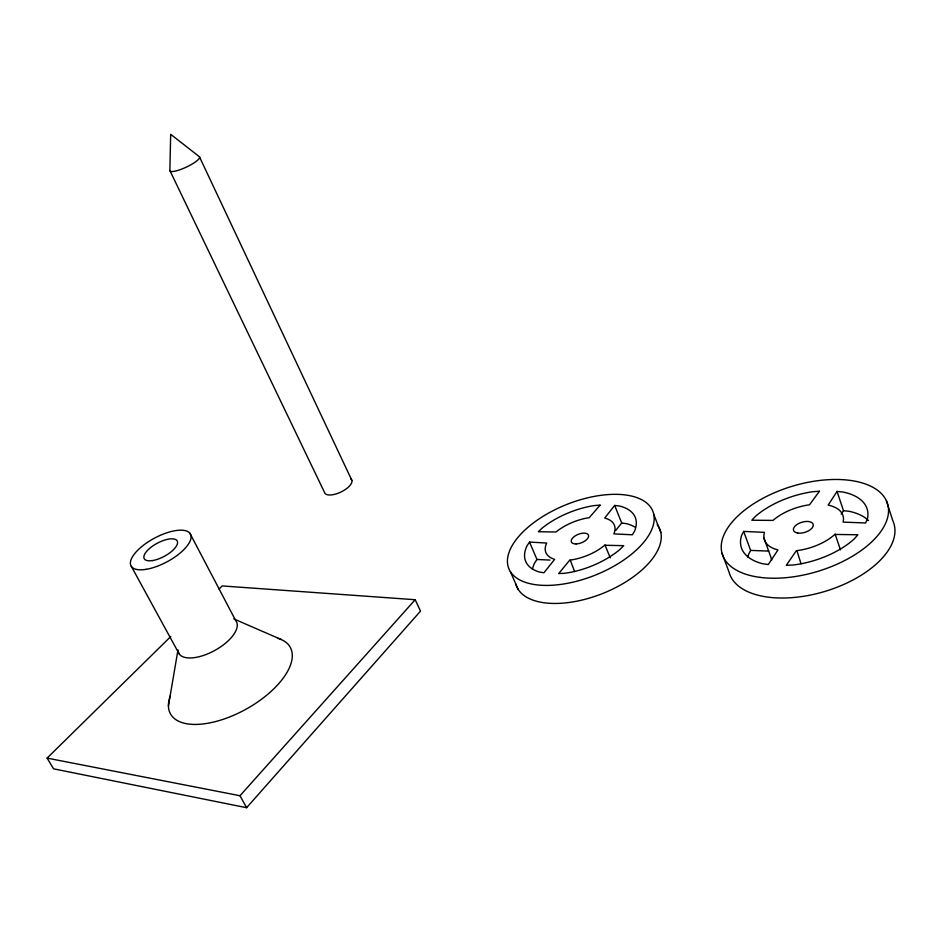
<?xml version="1.0" encoding="UTF-8"?>
<svg xmlns="http://www.w3.org/2000/svg" width="942" height="942" viewBox="0 0 942 942"><rect width="100%" height="100%" fill="white"/><g stroke="black" fill="none" stroke-linecap="round" stroke-linejoin="round"><path stroke-width="1.41" d="M169.866 170.502L170.679 134.294L199.021 156.454A16.355 3.603 -25.1 0 1 186.999 166.805A16.355 3.603 -25.1 0 1 169.866 170.502L324.484 492.36A14.99 6.205 -25.5 0 0 341.51 491.748A14.99 6.205 -25.5 0 0 351.001 479.078M168.43 705.899L177.967 650.015A32.84 14.789 -28.8 0 0 212.48 651.664A32.84 14.789 -28.8 0 0 235.818 620.802L189.86 533.207M743.674 531.418L741.613 535.339A65.787 33.83 -16.9 0 0 762.525 563.705L768.295 564.517L777.974 549.916A41.107 21.124 -16.9 0 1 764.48 532.36L743.674 531.418L750.621 550.411L748.584 554.367A65.434 34.336 -16.6 0 0 747.901 557.075M529.522 542.074L527.073 545.712A59.04 29.002 -21.7 0 0 539.271 572.006L543.923 572.771L554.65 559.324A36.891 18.122 -21.7 0 1 546.678 543.039L529.522 542.074L536.964 559.466L534.55 563.128A58.734 29.461 -21.6 0 0 532.466 569.333M841.182 514.132L843.49 510.705L837.038 491.441L842.843 492.007A65.787 33.83 -16.9 0 1 867.405 518.924L865.616 522.975L843.09 522.103A41.107 21.124 -16.9 0 0 828.159 505.112L837.038 491.441M796.379 550.646L786.299 565.306L792.964 565.035A65.787 33.83 -16.9 0 0 854.323 538.859L857.879 534.773L834.824 534.432A41.107 21.124 -16.9 0 1 796.92 550.623L800.994 563.74M615.738 530.428L621.708 523.034L626.406 523.646A58.734 29.461 -21.6 0 1 635.379 527.355M569.792 560.066L558.712 573.56L564.282 573.325A59.04 29.002 -21.7 0 0 619.989 549.422L623.698 545.665L604.682 545.253A36.891 18.122 -21.7 0 1 570.24 560.054L574.62 571.606M614.667 505.418L604.705 518.065A36.891 18.122 -21.7 0 1 613.866 533.878L632.341 534.797L634.602 531.064A59.04 29.002 -21.7 0 0 619.365 505.984L614.667 505.418L621.708 523.034M170.832 636.462L47.1 758.11L53.588 768.837L246.604 807.706L420.532 611.099L415.187 599.713L222.206 585.936L219.062 589.033M47.1 758.11L239.998 795.731L415.187 599.713M750.621 550.411L768.754 551.094M536.964 559.466L549.963 560.078M843.49 510.705L849.272 511.329A65.434 34.336 -16.6 0 1 868.5 520.549M233.84 618.906L281.328 639.571M239.998 795.731L246.604 807.706M131.327 566.377L179.11 653.783M199.645 157.208L351.896 480.444M510.364 571.629L518.065 589.233M604.988 544.947L610.228 557.841M653.783 514.414A77.515 38.104 -21.7 0 1 550.976 585.312A77.515 38.104 -21.7 0 1 537.67 519.854A77.515 38.104 -21.7 0 1 653.783 514.414L660.813 532.466M721.972 553.178L729.108 572.253A85.922 45.098 -16.6 0 0 826.935 590.799A85.922 45.098 -16.6 0 0 892.781 520.632L886.422 500.85M763.997 538.094L770.933 557.334A40.883 21.442 -16.6 0 0 771.71 560.019M835.118 534.102L840.488 549.916M277.713 638.276A68.519 32.617 -29.1 0 1 244.202 710.186A68.519 32.617 -29.1 0 1 170.325 695.844M657.198 524.529A77.114 38.704 -21.6 0 1 605.282 592.436A77.114 38.704 -21.6 0 1 515.757 583.934M819.446 491.253L809.484 504.794A41.107 21.124 -16.9 0 0 773.017 520.408L751.822 520.22L755.378 516.404A65.787 33.83 -16.9 0 1 813.087 491.677L819.446 491.253M600.078 505.147L589.245 517.688A36.891 18.122 -21.7 0 0 555.992 532.006L538.365 531.724L542.039 528.203A59.04 29.002 -21.7 0 1 594.708 505.513L600.078 505.147M146.21 569.321A33.7 13.4 -28.2 0 0 191.085 536.516A33.7 13.4 -28.2 0 0 144.915 544.135A33.7 13.4 -28.2 0 0 146.21 569.321M152.522 560.572A18.722 7.442 -28.2 0 0 177.579 542.392A18.722 7.442 -28.2 0 0 152.039 546.478A18.722 7.442 -28.2 0 0 152.522 560.572M760.159 577.387A86.393 44.439 -16.9 0 0 888.471 512.507A86.393 44.439 -16.9 0 0 765.964 496.717A86.393 44.439 -16.9 0 0 760.159 577.387M797.721 533.031A10.268 5.275 -16.9 0 0 813.264 525.565A10.268 5.275 -16.9 0 0 799.04 523.328A10.268 5.275 -16.9 0 0 797.721 533.031M576.08 543.946A9.22 4.533 -21.7 0 0 588.62 535.668A9.22 4.533 -21.7 0 0 575.044 535.974A9.22 4.533 -21.7 0 0 576.08 543.946"/></g></svg>
